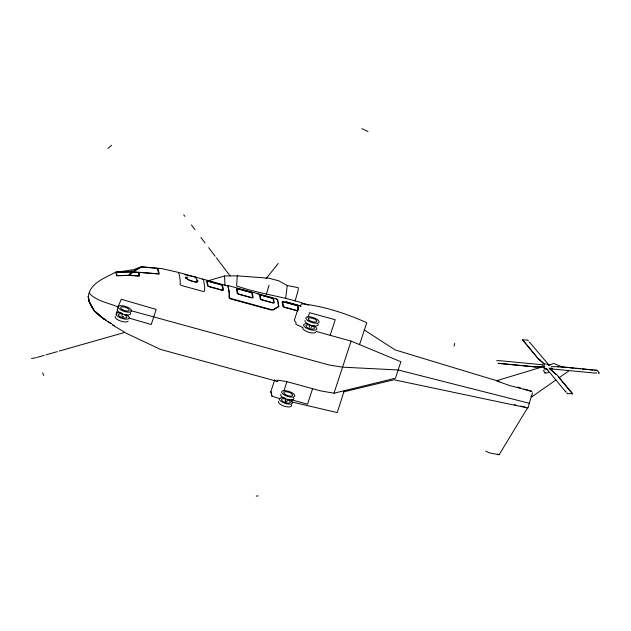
<?xml version="1.0" encoding="UTF-8"?>
<svg xmlns="http://www.w3.org/2000/svg" width="631" height="631" viewBox="0 0 631 631"><rect width="100%" height="100%" fill="white"/><g stroke="black" fill="none" stroke-linecap="round" stroke-linejoin="round"><path stroke-width="0.95" d="M298.147 308.551L294.314 320.272L295.9 322.307L295.971 324.295L302.683 327.505M295.111 301.034L298.211 290.071L298.14 287.633L287.247 285.535L278.76 280.819L268.853 278.2L237.295 275.85L236.609 285.93C260.067 294.283 285.228 296.499 308.456 305.136M531.192 395.724L530.955 397.443L555.864 380.004M285.669 298.147L287.247 285.535M116.309 314.356L118.036 306.911L121.27 299.26L156.196 309.419L151.235 324.515L129.142 318.119M531.547 396.86L532.493 392.75M343.729 391.851L394.012 379.759L527.973 408.02L530.75 398.287M454.036 346.151L454.754 343.382M266.369 294.078L269.066 285.228M280.03 398.705L272 396.229L270.873 391.591L274.682 379.878M227.428 285.875L228.02 286.293L229.203 293.336L229.148 297.682A2.256 0.97 18.7 0 0 230.993 299.062L270.092 309.774A4.291 1.846 18.7 0 0 273.72 309.758L278.823 306.374L277.64 299.339L276.891 298.92L227.444 285.362L228.177 285.796L229.361 292.839L229.313 297.185A2.256 0.97 18.7 0 0 231.159 298.566L270.249 309.277A4.291 1.846 18.7 0 0 273.886 309.261L278.823 306.374M283.934 390.778L286.931 381.66M308.078 317.275L309.576 312.716L335.242 319.743L330.155 335.242M287.594 399.273L286.837 401.576L285.322 401.158M311.115 327.655L311.485 326.535M312.597 388.688L307.51 404.187L291.64 399.841M276.559 381.187L277.616 380.17L286.174 381.455L320.406 390.826L333.996 393.208L351.104 341.119L316.076 331.393M496.613 360.79L498.711 360.577M499.563 361.074L499.697 360.672L542.573 364.773L544.253 365.42M527.792 340.109L522.515 339.872L538.566 359.11L544.734 364.639M528.108 341.032L528.234 340.63M529.433 342.601L529.567 342.199L548.891 365.01M534.607 366.721L498.206 363.314L534.536 366.919L544.821 366.706M522.586 339.675L538.566 359.11L540.136 360.08M542.447 365.175L542.573 364.773M565.644 391.196L565.518 391.599L546.32 368.386M550.831 368.378L552.504 369.017L552.638 368.622L550.958 367.983M548.986 367.897L556.51 374.68L549.735 368.993M557.741 366.926L560.612 366.674L596.942 370.287L599.45 373.102M565.96 392.119L566.086 391.717M566.843 393.16L566.977 392.766M567.285 393.689L572.625 393.72L556.581 374.483M595.514 372.724L595.388 373.118L552.504 369.017M596.942 370.287L594.576 370.255M596.374 373.213L596.5 372.818M598.338 373.402L598.464 373.008M131.611 270.423L141.391 266.755L161.851 268.625L178.463 272.411L200.492 278.484L203.49 279.58L204.673 286.616L204.594 290.962A2.264 0.978 18 0 1 203.963 291.38L203.813 291.404A2.256 0.931 18.6 0 1 202.717 291.325L181.941 285.63A2.256 0.931 18.6 0 1 180.143 284.423C180.529 281.552 179.519 273.412 178.502 272.915M115.923 272.387L131.816 269.934M485.736 451.07L489.411 452.869L499.121 454.738L527.761 407.508M266.03 278.752L278.279 263.427M300.987 304.663L301.697 303.811C324.271 306.161 346.072 313.536 366.761 322.701L359.56 344.621L359.512 344.179M344.155 390.936L337.238 412.587L291.617 401.915M107.956 148.474L111.561 145.272M559.082 377.748L568.72 370.996M140.658 267.047L132.423 271.764L116.112 272.032M544.34 369.876L543.969 370.081A2.627 1.436 21.9 0 0 544.017 371.58L544.908 372.345A2.492 1.309 19.9 0 0 547.329 372.913L547.818 372.811A2.595 1.365 19.9 0 0 548.378 371.58L548.3 371.454M496.36 380.793L541.548 367.155M548.142 365.168L553.789 363.464L563.049 367.4M207.615 280.945L224.549 275.968L237.295 275.85M36.574 357.517L44.138 355.363M46.024 354.827L57.366 351.601M59.251 351.065L124.457 332.505M333.996 393.208L395.456 378.206L400.866 361.744L351.104 341.119M31.55 358.542L35.628 357.785M497.417 381.203L509.43 385.486L531.799 391.425M256.21 496.069L258.15 495.927M551.32 366.69L560.612 366.674M188.038 277.261L185.829 277.175L185.191 277.679L188.787 280.006A6.673 1.286 18.7 0 0 193.701 281.663A6.72 1.301 18.7 0 0 196.43 282.144L198.024 281.686L197.858 280.7A6.862 1.79 15 0 0 197.124 280.077M534.536 366.919L544.703 367.061M545.862 363.913L550.295 365.239M560.541 366.879L567.214 367.542M569.115 367.731L573.879 368.196M575.787 368.386L580.552 368.859M582.452 369.048L586.262 369.427M588.171 369.616L592.935 370.089M520.662 406.048L525.095 406.963M514.415 404.739L516.221 405.126M184.773 274.603L196.194 277.277M529.512 403.327L398.161 369.971L342.554 367.163L329.216 365.026L130.751 310.618M228.122 286.04L228.619 286.166M202.488 279.005L227.01 285.725M244.134 290.41L246.926 291.175M248.788 291.688L251.588 292.453M258.087 294.235L260.871 294.993M300.821 305.932L285.78 301.815L301.034 306.287M123.566 316.588L122.051 316.17L122.02 315.114M277.703 381.503L160.384 349.377L126.681 333.452L112.208 324.847M499.697 381.613L395.109 349.905L364.087 329.871M517.609 387.048L520.441 387.907M524.211 389.051L531.752 391.338M276.126 299.204L276.725 299.417M118.036 306.911C108.508 302.912 97.079 301.279 89.634 293.691L89.594 292.461M497.378 454.123L499.121 454.738M361.934 128.645L368.015 131.548M112.665 324.744L114.337 325.612M546.194 368.78L547.779 369.687M106.592 320.54L103.113 318.284M108.24 321.605L111.529 323.735M111.119 323.75L102.64 318.276L95.455 311.706M274.958 380.146L275.55 380.532M196.525 280.046L197.14 280.543M96.188 312.211L104.139 319.026C96.07 314.017 89.074 306.469 88.237 296.586C89.996 282.727 105.243 277.987 115.741 272.087L116.593 275.802L128.858 275.431L139.396 276.094L139.175 272.418L159.304 274.02L157.908 268.309M538.629 358.913L544.845 364.3M558.38 376.92L572.562 393.925M183.7 214.808L184.883 216.37M191.422 224.975L194.987 229.668M200.926 237.493L205.083 242.967M208.648 247.66L215.179 256.265M216.37 257.827L230.031 275.818M195.602 277.695L196.848 279.359M42.585 372.811L43.815 375.469M270.873 391.591L272 396.229M298.55 308.953L298.084 306.28A2.264 0.584 17.2 0 0 296.136 305.215L283.911 301.87A2.264 0.584 17.2 0 0 282.152 301.91L282.893 306.343A2.264 0.584 17.2 0 0 284.841 307.4L297.067 310.744A2.264 0.584 17.2 0 0 297.603 310.854M298.155 309.632L297.556 306.153A1.696 0.434 17.2 0 0 296.089 305.357L284.005 302.044A1.696 0.434 17.2 0 0 282.688 302.075L283.422 306.469A1.696 0.434 17.2 0 0 284.889 307.258L296.972 310.57A1.696 0.434 17.2 0 0 298.116 310.657M277.474 299.835L277.758 301.539M277.955 302.706L278.657 306.871M224.549 275.968L224.991 285.346M309.569 326.188L309.6 327.237M285.291 400.109L285.315 401.04M547.392 369.805A3.81 1.42 18.2 0 1 543.512 366.982M550.532 368.709A3.81 1.42 18.2 0 1 550.682 369.514M545.271 373.339A2.524 0.939 18.2 0 1 544.663 373.087M546.659 369.096A2.524 0.939 18.2 0 1 546.06 368.851M545.531 368.559A2.524 0.939 18.2 0 1 545.105 368.252M128.203 321.076A6.925 2.579 18.2 0 1 120.332 320.942A6.925 2.579 18.2 0 1 115.252 316.328M126.303 314.688A6.925 2.579 18.2 0 1 126.965 319.16A6.925 2.579 18.2 0 1 116.632 315.374A6.925 2.579 18.2 0 1 121.586 312.96M124.457 314.837A4.488 1.672 18.2 0 1 125.601 318A4.488 1.672 18.2 0 1 118.667 315.461A4.488 1.672 18.2 0 1 122.595 314.151M130.459 312.889A6.925 2.579 18.2 0 1 124.102 314.435A6.925 2.579 18.2 0 1 117.54 309.348M293.73 397.877A6.925 2.579 18.2 0 1 287.373 399.431A6.925 2.579 18.2 0 1 280.811 394.336M288.714 399.242A6.925 2.579 18.2 0 1 290.71 404.092A6.925 2.579 18.2 0 1 280.054 400.519A6.925 2.579 18.2 0 1 284.857 397.948M287.799 399.786A4.646 1.727 18.2 0 1 288.982 403.067A4.646 1.727 18.2 0 1 281.789 400.433A4.646 1.727 18.2 0 1 285.859 399.076M291.443 404.857A6.925 2.579 18.2 0 1 285.078 406.411A6.925 2.579 18.2 0 1 278.523 401.324M315.752 332.143A6.925 2.579 18.2 0 1 307.881 332.016A6.925 2.579 18.2 0 1 302.801 327.402M313 325.32A6.925 2.579 18.2 0 1 315.421 330.092A6.925 2.579 18.2 0 1 305.065 327.252A6.925 2.579 18.2 0 1 307.25 323.75M312.014 325.904A4.488 1.672 18.2 0 1 313.15 329.066A4.488 1.672 18.2 0 1 306.216 326.527A4.488 1.672 18.2 0 1 310.144 325.217M318.008 323.955A6.925 2.579 18.2 0 1 311.651 325.509A6.925 2.579 18.2 0 1 305.089 320.414M186.39 277.427A6.192 1.199 18.7 0 0 187.817 279.383A6.192 1.199 18.7 0 0 194.9 281.789L196.06 281.947A6.231 1.625 15 0 0 197.211 280.598M206.747 281.268L207.496 285.693A2.264 0.584 17.2 0 0 209.445 286.75L221.67 290.102A2.264 0.584 17.2 0 0 223.429 290.055L222.688 285.63A2.264 0.584 17.2 0 0 220.74 284.573L208.514 281.229A2.264 0.584 17.2 0 0 206.755 281.268M207.284 281.434L208.025 285.819A1.696 0.434 17.2 0 0 209.484 286.616L221.568 289.921A1.696 0.434 17.2 0 0 222.893 289.889L222.183 285.567A1.696 0.434 17.2 0 0 220.692 284.707L208.609 281.402A1.696 0.434 17.2 0 0 207.291 281.434M236.467 288.864L237.209 293.289A2.264 0.584 17.2 0 0 239.157 294.346L251.383 297.698A2.264 0.584 17.2 0 0 253.149 297.651L252.408 293.226A2.264 0.584 17.2 0 0 250.46 292.169L238.234 288.824A2.264 0.584 17.2 0 0 236.467 288.864M237.004 289.03L237.745 293.415A1.696 0.434 17.2 0 0 239.204 294.212L251.288 297.516A1.696 0.434 17.2 0 0 252.605 297.485L251.895 293.163A1.696 0.434 17.2 0 0 250.412 292.303L238.329 288.998A1.696 0.434 17.2 0 0 237.011 289.03M259.617 295.198L260.248 298.944A2.264 0.584 17.2 0 0 262.196 300.009L272.482 302.825A2.264 0.584 17.2 0 0 274.248 302.777L273.617 299.031A2.264 0.584 17.2 0 0 271.669 297.974L261.384 295.158A2.264 0.584 17.2 0 0 259.617 295.205M260.153 295.371L260.777 299.07A1.696 0.434 17.2 0 0 262.244 299.867L272.387 302.643A1.696 0.434 17.2 0 0 273.704 302.612L273.105 298.968A1.696 0.434 17.2 0 0 271.622 298.116L261.479 295.34A1.696 0.434 17.2 0 0 260.161 295.371M131.682 272.064L128.44 275.274L117.121 275.621L116.349 272.221L131.729 272.032M132.857 272.087L129.623 275.297L138.82 275.873L138.623 272.56L132.857 272.087M141.786 266.921L133.259 271.803L158.696 273.83L157.379 268.396L141.817 266.929M94.311 310.98L89.089 301.271L94.311 310.98M89.35 302.131L88.237 296.586L89.35 302.131M120.489 309.687A6.925 2.579 18.2 0 0 131.414 311.304A6.925 2.579 18.2 0 0 122.911 305.798A6.925 2.579 18.2 0 0 120.489 309.687M122.051 309.419A4.488 1.672 18.2 0 0 129.134 310.468A4.488 1.672 18.2 0 0 123.621 306.903A4.488 1.672 18.2 0 0 122.051 309.419M283.761 394.675A6.925 2.579 18.2 0 0 294.685 396.292A6.925 2.579 18.2 0 0 286.174 390.786A6.925 2.579 18.2 0 0 283.761 394.675M285.22 394.43A4.646 1.727 18.2 0 0 292.555 395.511A4.646 1.727 18.2 0 0 286.845 391.819A4.646 1.727 18.2 0 0 285.22 394.43M308.038 320.753A6.925 2.579 18.2 0 0 318.963 322.37A6.925 2.579 18.2 0 0 310.46 316.872A6.925 2.579 18.2 0 0 308.038 320.753M309.608 320.485A4.488 1.672 18.2 0 0 316.683 321.534A4.488 1.672 18.2 0 0 311.17 317.969A4.488 1.672 18.2 0 0 309.608 320.485"/></g></svg>
